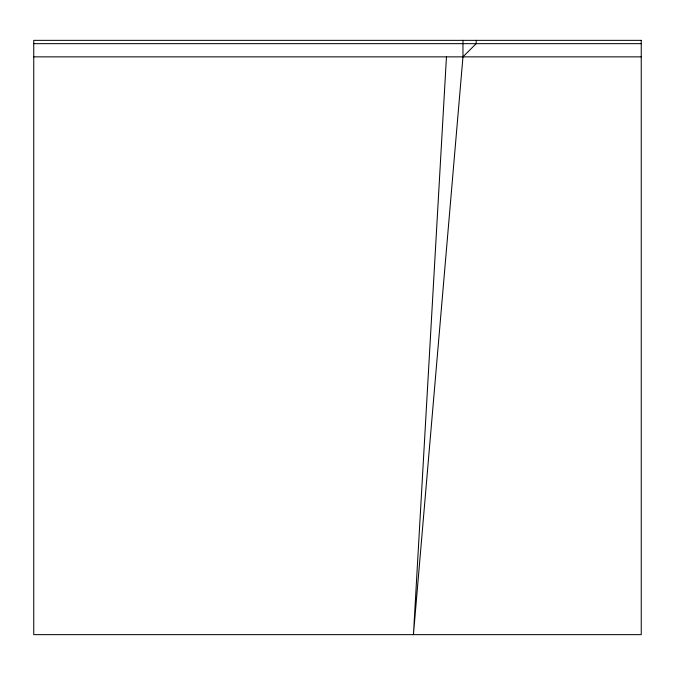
<?xml version="1.0" encoding="UTF-8"?>
<svg xmlns="http://www.w3.org/2000/svg" width="675" height="675" viewBox="0 0 675 675"><rect width="100%" height="100%" fill="white"/><g stroke="black" fill="none" stroke-linecap="round" stroke-linejoin="round"><path stroke-width="1.01" d="M446.453 56.86L413.438 634.643L462.966 56.86L462.966 40.357M462.966 56.86L476.17 43.656L476.17 40.357M33.75 43.656L641.25 43.656M33.75 56.86L641.25 56.86M641.25 40.357L33.75 40.357L33.75 634.643L641.25 634.643L641.25 40.357"/></g></svg>
